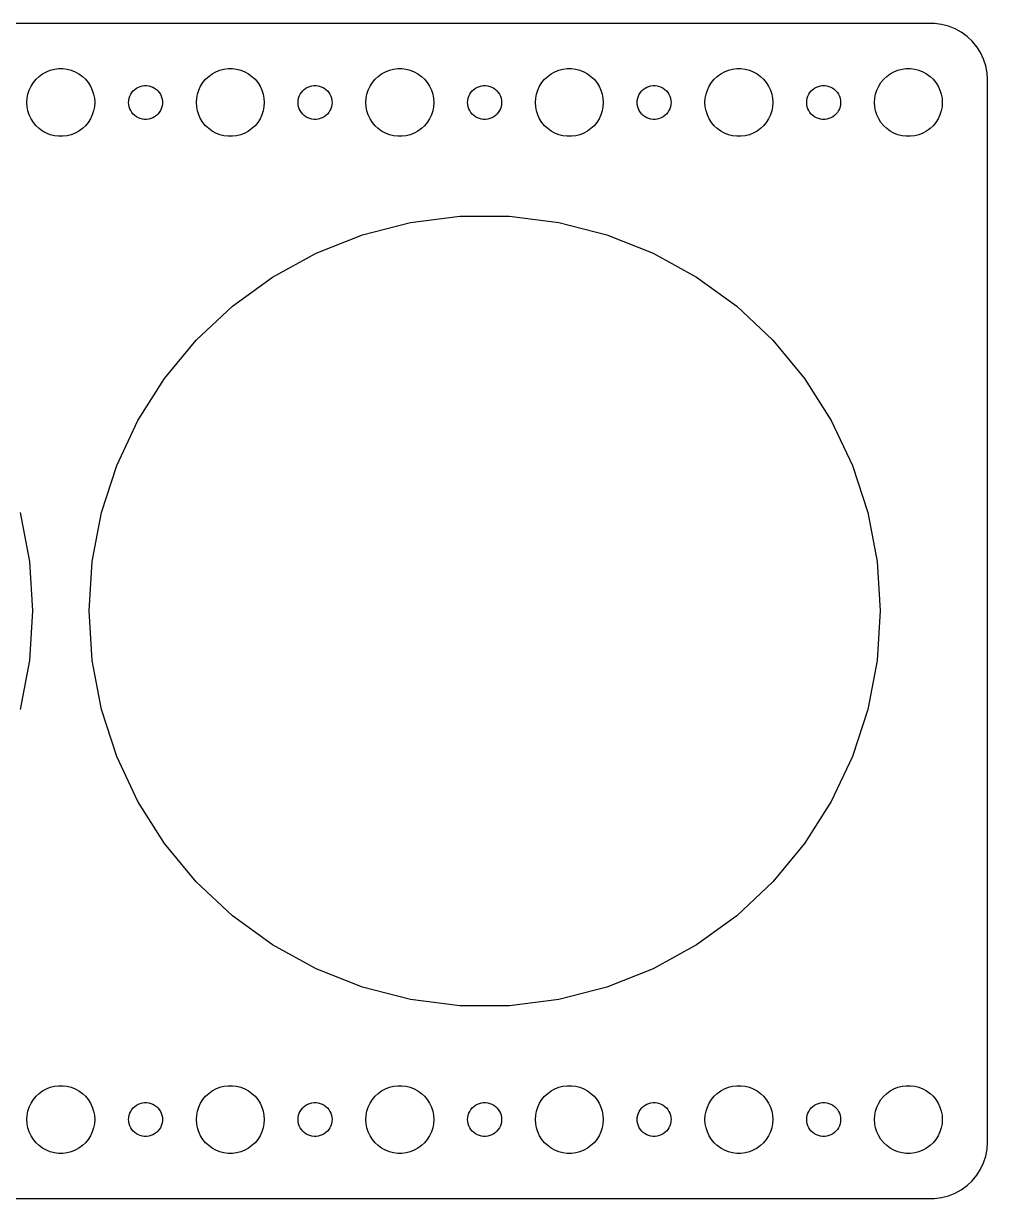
# Model space of a CAD drawing. Header units: metres. Extents: x -82 to 82, y 62 to 166.
# Drawn here: x -3.3 to 82, y 62 to 166 of the extents above; entities that cross this region are included whole.
import ezdxf

# ---------------------------------------------------------------- set-up
doc = ezdxf.new("R2010")
doc.units = ezdxf.units.M

msp = doc.modelspace()

# ---------------------------------------------------------------- linework, layer by layer
for p, q in [((77.3139, 165.99), (-77.3139, 165.99)), ((77.9369, 165.911), (77.3139, 165.99)), ((78.5451, 165.755), (77.9369, 165.911)), ((79.1289, 165.524), (78.5451, 165.755)), ((79.6791, 165.222), (79.1289, 165.524)), ((80.1871, 164.853), (79.6791, 165.222)), ((80.6448, 164.423), (80.1871, 164.853)), ((81.0451, 163.939), (80.6448, 164.423)), ((81.3815, 163.409), (81.0451, 163.939)), ((81.6489, 162.841), (81.3815, 163.409)), ((81.8429, 162.243), (81.6489, 162.841)), ((81.9606, 161.627), (81.8429, 162.243)), ((-2.1869, 161.054), (-1.91226, 161.312)), ((-1.91226, 161.312), (-1.60747, 161.533)), ((-1.60747, 161.533), (-1.27733, 161.714)), ((-1.27733, 161.714), (-0.92705, 161.853)), ((-0.92705, 161.853), (-0.56213, 161.947)), ((-0.56213, 161.947), (-0.18837, 161.994)), ((-0.18837, 161.994), (0.18837, 161.994)), ((0.18837, 161.994), (0.56213, 161.947)), ((0.56213, 161.947), (0.92705, 161.853)), ((0.92705, 161.853), (1.27733, 161.714)), ((1.27733, 161.714), (1.60747, 161.533)), ((1.60747, 161.533), (1.91226, 161.312)), ((1.91226, 161.312), (2.1869, 161.054)), ((12.8131, 161.054), (13.0877, 161.312)), ((13.0877, 161.312), (13.3925, 161.533)), ((13.3925, 161.533), (13.7227, 161.714)), ((13.7227, 161.714), (14.0729, 161.853)), ((14.0729, 161.853), (14.4379, 161.947)), ((14.4379, 161.947), (14.8116, 161.994)), ((14.8116, 161.994), (15.1884, 161.994)), ((15.1884, 161.994), (15.5621, 161.947)), ((15.5621, 161.947), (15.927, 161.853)), ((15.927, 161.853), (16.2773, 161.714)), ((16.2773, 161.714), (16.6075, 161.533)), ((16.6075, 161.533), (16.9123, 161.312)), ((16.9123, 161.312), (17.1869, 161.054)), ((27.8131, 161.054), (28.0877, 161.312)), ((28.0877, 161.312), (28.3925, 161.533)), ((28.3925, 161.533), (28.7227, 161.714)), ((28.7227, 161.714), (29.0729, 161.853)), ((29.0729, 161.853), (29.4379, 161.947)), ((29.4379, 161.947), (29.8116, 161.994)), ((29.8116, 161.994), (30.1884, 161.994)), ((30.1884, 161.994), (30.5621, 161.947)), ((30.5621, 161.947), (30.927, 161.853)), ((30.927, 161.853), (31.2773, 161.714)), ((31.2773, 161.714), (31.6075, 161.533)), ((31.6075, 161.533), (31.9123, 161.312)), ((31.9123, 161.312), (32.1869, 161.054)), ((42.8131, 161.054), (43.0877, 161.312)), ((43.0877, 161.312), (43.3925, 161.533)), ((43.3925, 161.533), (43.7227, 161.714)), ((43.7227, 161.714), (44.0729, 161.853)), ((44.0729, 161.853), (44.4379, 161.947)), ((44.4379, 161.947), (44.8116, 161.994)), ((44.8116, 161.994), (45.1884, 161.994)), ((45.1884, 161.994), (45.5621, 161.947)), ((45.5621, 161.947), (45.927, 161.853)), ((45.927, 161.853), (46.2773, 161.714)), ((46.2773, 161.714), (46.6075, 161.533)), ((46.6075, 161.533), (46.9123, 161.312)), ((46.9123, 161.312), (47.1869, 161.054)), ((57.8131, 161.054), (58.0877, 161.312)), ((58.0877, 161.312), (58.3925, 161.533)), ((58.3925, 161.533), (58.7227, 161.714)), ((58.7227, 161.714), (59.0729, 161.853)), ((59.0729, 161.853), (59.4379, 161.947)), ((59.4379, 161.947), (59.8116, 161.994)), ((59.8116, 161.994), (60.1884, 161.994)), ((60.1884, 161.994), (60.5621, 161.947)), ((60.5621, 161.947), (60.927, 161.853)), ((60.927, 161.853), (61.2773, 161.714)), ((61.2773, 161.714), (61.6075, 161.533)), ((61.6075, 161.533), (61.9123, 161.312)), ((61.9123, 161.312), (62.1869, 161.054)), ((72.8131, 161.054), (73.0877, 161.312)), ((73.0877, 161.312), (73.3925, 161.533)), ((73.3925, 161.533), (73.7227, 161.714)), ((73.7227, 161.714), (74.073, 161.853)), ((74.073, 161.853), (74.4379, 161.947)), ((74.4379, 161.947), (74.8116, 161.994)), ((74.8116, 161.994), (75.1884, 161.994)), ((75.1884, 161.994), (75.5621, 161.947)), ((75.5621, 161.947), (75.927, 161.853)), ((75.927, 161.853), (76.2773, 161.714)), ((76.2773, 161.714), (76.6075, 161.533)), ((76.6075, 161.533), (76.9123, 161.312)), ((76.9123, 161.312), (77.1869, 161.054)), ((82, 161), (81.9606, 161.627)), ((-2.78932, 160.104), (-2.62891, 160.445)), ((-2.62891, 160.445), (-2.42705, 160.763)), ((-2.42705, 160.763), (-2.1869, 161.054)), ((2.1869, 161.054), (2.42705, 160.763)), ((2.42705, 160.763), (2.62891, 160.445)), ((2.62891, 160.445), (2.78932, 160.104)), ((6.40654, 160.027), (6.54385, 160.156)), ((6.54385, 160.156), (6.69626, 160.266)), ((6.69626, 160.266), (6.86133, 160.357)), ((6.86133, 160.357), (7.03647, 160.427)), ((7.03647, 160.427), (7.21892, 160.473)), ((7.21892, 160.473), (7.40581, 160.497)), ((7.40581, 160.497), (7.59418, 160.497)), ((7.59418, 160.497), (7.78107, 160.473)), ((7.78107, 160.473), (7.96352, 160.427)), ((7.96352, 160.427), (8.13866, 160.357)), ((8.13866, 160.357), (8.30373, 160.266)), ((8.30373, 160.266), (8.45613, 160.156)), ((8.45613, 160.156), (8.59344, 160.027)), ((12.2107, 160.104), (12.3711, 160.445)), ((12.3711, 160.445), (12.5729, 160.763)), ((12.5729, 160.763), (12.8131, 161.054)), ((17.1869, 161.054), (17.427, 160.763)), ((17.427, 160.763), (17.6289, 160.445)), ((17.6289, 160.445), (17.7893, 160.104)), ((21.4065, 160.027), (21.5439, 160.156)), ((21.5439, 160.156), (21.6963, 160.266)), ((21.6963, 160.266), (21.8613, 160.357)), ((21.8613, 160.357), (22.0365, 160.427)), ((22.0365, 160.427), (22.2189, 160.473)), ((22.2189, 160.473), (22.4058, 160.497)), ((22.4058, 160.497), (22.5942, 160.497)), ((22.5942, 160.497), (22.7811, 160.473)), ((22.7811, 160.473), (22.9635, 160.427)), ((22.9635, 160.427), (23.1387, 160.357)), ((23.1387, 160.357), (23.3037, 160.266)), ((23.3037, 160.266), (23.4561, 160.156)), ((23.4561, 160.156), (23.5934, 160.027)), ((27.2107, 160.104), (27.3711, 160.445)), ((27.3711, 160.445), (27.5729, 160.763)), ((27.5729, 160.763), (27.8131, 161.054)), ((32.1869, 161.054), (32.427, 160.763)), ((32.427, 160.763), (32.6289, 160.445)), ((32.6289, 160.445), (32.7893, 160.104)), ((36.4065, 160.027), (36.5439, 160.156)), ((36.5439, 160.156), (36.6963, 160.266)), ((36.6963, 160.266), (36.8613, 160.357)), ((36.8613, 160.357), (37.0365, 160.427)), ((37.0365, 160.427), (37.2189, 160.473)), ((37.2189, 160.473), (37.4058, 160.497)), ((37.4058, 160.497), (37.5942, 160.497)), ((37.5942, 160.497), (37.7811, 160.473)), ((37.7811, 160.473), (37.9635, 160.427)), ((37.9635, 160.427), (38.1387, 160.357)), ((38.1387, 160.357), (38.3037, 160.266)), ((38.3037, 160.266), (38.4561, 160.156)), ((38.4561, 160.156), (38.5934, 160.027)), ((42.2107, 160.104), (42.3711, 160.445)), ((42.3711, 160.445), (42.5729, 160.763)), ((42.5729, 160.763), (42.8131, 161.054)), ((47.1869, 161.054), (47.427, 160.763)), ((47.427, 160.763), (47.6289, 160.445)), ((47.6289, 160.445), (47.7893, 160.104)), ((51.4065, 160.027), (51.5439, 160.156)), ((51.5439, 160.156), (51.6963, 160.266)), ((51.6963, 160.266), (51.8613, 160.357)), ((51.8613, 160.357), (52.0365, 160.427)), ((52.0365, 160.427), (52.2189, 160.473)), ((52.2189, 160.473), (52.4058, 160.497)), ((52.4058, 160.497), (52.5942, 160.497)), ((52.5942, 160.497), (52.7811, 160.473)), ((52.7811, 160.473), (52.9635, 160.427)), ((52.9635, 160.427), (53.1387, 160.357)), ((53.1387, 160.357), (53.3037, 160.266)), ((53.3037, 160.266), (53.4561, 160.156)), ((53.4561, 160.156), (53.5934, 160.027)), ((57.2107, 160.104), (57.3711, 160.445)), ((57.3711, 160.445), (57.5729, 160.763)), ((57.5729, 160.763), (57.8131, 161.054)), ((62.1869, 161.054), (62.427, 160.763)), ((62.427, 160.763), (62.6289, 160.445)), ((62.6289, 160.445), (62.7893, 160.104)), ((66.4065, 160.027), (66.5439, 160.156)), ((66.5439, 160.156), (66.6963, 160.266)), ((66.6963, 160.266), (66.8613, 160.357)), ((66.8613, 160.357), (67.0365, 160.427)), ((67.0365, 160.427), (67.2189, 160.473)), ((67.2189, 160.473), (67.4058, 160.497)), ((67.4058, 160.497), (67.5942, 160.497)), ((67.5942, 160.497), (67.7811, 160.473)), ((67.7811, 160.473), (67.9635, 160.427)), ((67.9635, 160.427), (68.1387, 160.357)), ((68.1387, 160.357), (68.3037, 160.266)), ((68.3037, 160.266), (68.4561, 160.156)), ((68.4561, 160.156), (68.5934, 160.027)), ((72.2107, 160.104), (72.3711, 160.445)), ((72.3711, 160.445), (72.573, 160.763)), ((72.573, 160.763), (72.8131, 161.054)), ((77.1869, 161.054), (77.427, 160.763)), ((77.427, 160.763), (77.6289, 160.445)), ((77.6289, 160.445), (77.7893, 160.104)), ((82, 67), (82, 161)), ((-3, 159), (-2.97633, 159.376)), ((-2.97633, 159.376), (-2.90575, 159.746)), ((-2.90575, 159.746), (-2.78932, 160.104)), ((2.78932, 160.104), (2.90575, 159.746)), ((2.90575, 159.746), (2.97633, 159.376)), ((2.97633, 159.376), (3, 159)), ((6, 159), (6.01183, 159.188)), ((6.01183, 159.188), (6.04712, 159.373)), ((6.04712, 159.373), (6.10533, 159.552)), ((6.10533, 159.552), (6.18553, 159.723)), ((6.18553, 159.723), (6.28647, 159.882)), ((6.28647, 159.882), (6.40654, 160.027)), ((8.59344, 160.027), (8.71352, 159.882)), ((8.71352, 159.882), (8.81445, 159.723)), ((8.81445, 159.723), (8.89465, 159.552)), ((8.89465, 159.552), (8.95287, 159.373)), ((8.95287, 159.373), (8.98816, 159.188)), ((8.98816, 159.188), (9, 159)), ((12, 159), (12.0237, 159.376)), ((12.0237, 159.376), (12.0942, 159.746)), ((12.0942, 159.746), (12.2107, 160.104)), ((17.7893, 160.104), (17.9057, 159.746)), ((17.9057, 159.746), (17.9763, 159.376)), ((17.9763, 159.376), (18, 159)), ((21, 159), (21.0118, 159.188)), ((21.0118, 159.188), (21.0471, 159.373)), ((21.0471, 159.373), (21.1053, 159.552)), ((21.1053, 159.552), (21.1855, 159.723)), ((21.1855, 159.723), (21.2865, 159.882)), ((21.2865, 159.882), (21.4065, 160.027)), ((23.5934, 160.027), (23.7135, 159.882)), ((23.7135, 159.882), (23.8145, 159.723)), ((23.8145, 159.723), (23.8947, 159.552)), ((23.8947, 159.552), (23.9529, 159.373)), ((23.9529, 159.373), (23.9882, 159.188)), ((23.9882, 159.188), (24, 159)), ((27, 159), (27.0237, 159.376)), ((27.0237, 159.376), (27.0942, 159.746)), ((27.0942, 159.746), (27.2107, 160.104)), ((32.7893, 160.104), (32.9057, 159.746)), ((32.9057, 159.746), (32.9763, 159.376)), ((32.9763, 159.376), (33, 159)), ((36, 159), (36.0118, 159.188)), ((36.0118, 159.188), (36.0471, 159.373)), ((36.0471, 159.373), (36.1053, 159.552)), ((36.1053, 159.552), (36.1855, 159.723)), ((36.1855, 159.723), (36.2865, 159.882)), ((36.2865, 159.882), (36.4065, 160.027)), ((38.5934, 160.027), (38.7135, 159.882)), ((38.7135, 159.882), (38.8145, 159.723)), ((38.8145, 159.723), (38.8947, 159.552)), ((38.8947, 159.552), (38.9529, 159.373)), ((38.9529, 159.373), (38.9882, 159.188)), ((38.9882, 159.188), (39, 159)), ((42, 159), (42.0237, 159.376)), ((42.0237, 159.376), (42.0942, 159.746)), ((42.0942, 159.746), (42.2107, 160.104)), ((47.7893, 160.104), (47.9057, 159.746)), ((47.9057, 159.746), (47.9763, 159.376)), ((47.9763, 159.376), (48, 159)), ((51, 159), (51.0118, 159.188)), ((51.0118, 159.188), (51.0471, 159.373)), ((51.0471, 159.373), (51.1053, 159.552)), ((51.1053, 159.552), (51.1855, 159.723)), ((51.1855, 159.723), (51.2865, 159.882)), ((51.2865, 159.882), (51.4065, 160.027)), ((53.5934, 160.027), (53.7135, 159.882)), ((53.7135, 159.882), (53.8145, 159.723)), ((53.8145, 159.723), (53.8947, 159.552)), ((53.8947, 159.552), (53.9529, 159.373)), ((53.9529, 159.373), (53.9882, 159.188)), ((53.9882, 159.188), (54, 159)), ((57, 159), (57.0237, 159.376)), ((57.0237, 159.376), (57.0942, 159.746)), ((57.0942, 159.746), (57.2107, 160.104)), ((62.7893, 160.104), (62.9057, 159.746)), ((62.9057, 159.746), (62.9763, 159.376)), ((62.9763, 159.376), (63, 159)), ((66, 159), (66.0118, 159.188)), ((66.0118, 159.188), (66.0471, 159.373)), ((66.0471, 159.373), (66.1053, 159.552)), ((66.1053, 159.552), (66.1855, 159.723)), ((66.1855, 159.723), (66.2865, 159.882)), ((66.2865, 159.882), (66.4065, 160.027)), ((68.5934, 160.027), (68.7135, 159.882)), ((68.7135, 159.882), (68.8145, 159.723)), ((68.8145, 159.723), (68.8947, 159.552)), ((68.8947, 159.552), (68.9529, 159.373)), ((68.9529, 159.373), (68.9882, 159.188)), ((68.9882, 159.188), (69, 159)), ((72, 159), (72.0237, 159.376)), ((72.0237, 159.376), (72.0943, 159.746)), ((72.0943, 159.746), (72.2107, 160.104)), ((77.7893, 160.104), (77.9057, 159.746)), ((77.9057, 159.746), (77.9763, 159.376)), ((77.9763, 159.376), (78, 159)), ((-2.97633, 158.624), (-3, 159)), ((-2.90575, 158.254), (-2.97633, 158.624)), ((-2.78932, 157.896), (-2.90575, 158.254)), ((2.90575, 158.254), (2.78932, 157.896)), ((2.97633, 158.624), (2.90575, 158.254)), ((3, 159), (2.97633, 158.624)), ((6.01183, 158.812), (6, 159)), ((6.04712, 158.627), (6.01183, 158.812)), ((6.10533, 158.448), (6.04712, 158.627)), ((6.18553, 158.277), (6.10533, 158.448)), ((6.28647, 158.118), (6.18553, 158.277)), ((6.40654, 157.973), (6.28647, 158.118)), ((8.71352, 158.118), (8.59344, 157.973)), ((8.81445, 158.277), (8.71352, 158.118)), ((8.89465, 158.448), (8.81445, 158.277)), ((8.95287, 158.627), (8.89465, 158.448)), ((8.98816, 158.812), (8.95287, 158.627)), ((9, 159), (8.98816, 158.812)), ((12.0237, 158.624), (12, 159)), ((12.0942, 158.254), (12.0237, 158.624)), ((12.2107, 157.896), (12.0942, 158.254)), ((17.9057, 158.254), (17.7893, 157.896)), ((17.9763, 158.624), (17.9057, 158.254)), ((18, 159), (17.9763, 158.624)), ((21.0118, 158.812), (21, 159)), ((21.0471, 158.627), (21.0118, 158.812)), ((21.1053, 158.448), (21.0471, 158.627)), ((21.1855, 158.277), (21.1053, 158.448)), ((21.2865, 158.118), (21.1855, 158.277)), ((21.4065, 157.973), (21.2865, 158.118)), ((23.7135, 158.118), (23.5934, 157.973)), ((23.8145, 158.277), (23.7135, 158.118)), ((23.8947, 158.448), (23.8145, 158.277)), ((23.9529, 158.627), (23.8947, 158.448)), ((23.9882, 158.812), (23.9529, 158.627)), ((24, 159), (23.9882, 158.812)), ((27.0237, 158.624), (27, 159)), ((27.0942, 158.254), (27.0237, 158.624)), ((27.2107, 157.896), (27.0942, 158.254)), ((32.9057, 158.254), (32.7893, 157.896)), ((32.9763, 158.624), (32.9057, 158.254)), ((33, 159), (32.9763, 158.624)), ((36.0118, 158.812), (36, 159)), ((36.0471, 158.627), (36.0118, 158.812)), ((36.1053, 158.448), (36.0471, 158.627)), ((36.1855, 158.277), (36.1053, 158.448)), ((36.2865, 158.118), (36.1855, 158.277)), ((36.4065, 157.973), (36.2865, 158.118)), ((38.7135, 158.118), (38.5934, 157.973)), ((38.8145, 158.277), (38.7135, 158.118)), ((38.8947, 158.448), (38.8145, 158.277)), ((38.9529, 158.627), (38.8947, 158.448)), ((38.9882, 158.812), (38.9529, 158.627)), ((39, 159), (38.9882, 158.812)), ((42.0237, 158.624), (42, 159)), ((42.0942, 158.254), (42.0237, 158.624)), ((42.2107, 157.896), (42.0942, 158.254)), ((47.9057, 158.254), (47.7893, 157.896)), ((47.9763, 158.624), (47.9057, 158.254)), ((48, 159), (47.9763, 158.624)), ((51.0118, 158.812), (51, 159)), ((51.0471, 158.627), (51.0118, 158.812)), ((51.1053, 158.448), (51.0471, 158.627)), ((51.1855, 158.277), (51.1053, 158.448)), ((51.2865, 158.118), (51.1855, 158.277)), ((51.4065, 157.973), (51.2865, 158.118)), ((53.7135, 158.118), (53.5934, 157.973)), ((53.8145, 158.277), (53.7135, 158.118)), ((53.8947, 158.448), (53.8145, 158.277)), ((53.9529, 158.627), (53.8947, 158.448)), ((53.9882, 158.812), (53.9529, 158.627)), ((54, 159), (53.9882, 158.812)), ((57.0237, 158.624), (57, 159)), ((57.0942, 158.254), (57.0237, 158.624)), ((57.2107, 157.896), (57.0942, 158.254)), ((62.9057, 158.254), (62.7893, 157.896)), ((62.9763, 158.624), (62.9057, 158.254)), ((63, 159), (62.9763, 158.624)), ((66.0118, 158.812), (66, 159)), ((66.0471, 158.627), (66.0118, 158.812)), ((66.1053, 158.448), (66.0471, 158.627)), ((66.1855, 158.277), (66.1053, 158.448)), ((66.2865, 158.118), (66.1855, 158.277)), ((66.4065, 157.973), (66.2865, 158.118)), ((68.7135, 158.118), (68.5934, 157.973)), ((68.8145, 158.277), (68.7135, 158.118)), ((68.8947, 158.448), (68.8145, 158.277)), ((68.9529, 158.627), (68.8947, 158.448)), ((68.9882, 158.812), (68.9529, 158.627)), ((69, 159), (68.9882, 158.812)), ((72.0237, 158.624), (72, 159)), ((72.0943, 158.254), (72.0237, 158.624)), ((72.2107, 157.896), (72.0943, 158.254)), ((77.9057, 158.254), (77.7893, 157.896)), ((77.9763, 158.624), (77.9057, 158.254)), ((78, 159), (77.9763, 158.624)), ((-2.62891, 157.555), (-2.78932, 157.896)), ((-2.42705, 157.237), (-2.62891, 157.555)), ((-2.1869, 156.946), (-2.42705, 157.237)), ((2.42705, 157.237), (2.1869, 156.946)), ((2.62891, 157.555), (2.42705, 157.237)), ((2.78932, 157.896), (2.62891, 157.555)), ((6.54385, 157.844), (6.40654, 157.973)), ((6.69626, 157.734), (6.54385, 157.844)), ((6.86133, 157.643), (6.69626, 157.734)), ((7.03647, 157.573), (6.86133, 157.643)), ((7.21892, 157.527), (7.03647, 157.573)), ((7.40581, 157.503), (7.21892, 157.527)), ((7.59418, 157.503), (7.40581, 157.503)), ((7.78107, 157.527), (7.59418, 157.503)), ((7.96352, 157.573), (7.78107, 157.527)), ((8.13866, 157.643), (7.96352, 157.573)), ((8.30373, 157.734), (8.13866, 157.643)), ((8.45613, 157.844), (8.30373, 157.734)), ((8.59344, 157.973), (8.45613, 157.844)), ((12.3711, 157.555), (12.2107, 157.896)), ((12.5729, 157.237), (12.3711, 157.555)), ((12.8131, 156.946), (12.5729, 157.237)), ((17.427, 157.237), (17.1869, 156.946)), ((17.6289, 157.555), (17.427, 157.237)), ((17.7893, 157.896), (17.6289, 157.555)), ((21.5439, 157.844), (21.4065, 157.973)), ((21.6963, 157.734), (21.5439, 157.844)), ((21.8613, 157.643), (21.6963, 157.734)), ((22.0365, 157.573), (21.8613, 157.643)), ((22.2189, 157.527), (22.0365, 157.573)), ((22.4058, 157.503), (22.2189, 157.527)), ((22.5942, 157.503), (22.4058, 157.503)), ((22.7811, 157.527), (22.5942, 157.503)), ((22.9635, 157.573), (22.7811, 157.527)), ((23.1387, 157.643), (22.9635, 157.573)), ((23.3037, 157.734), (23.1387, 157.643)), ((23.4561, 157.844), (23.3037, 157.734)), ((23.5934, 157.973), (23.4561, 157.844)), ((27.3711, 157.555), (27.2107, 157.896)), ((27.5729, 157.237), (27.3711, 157.555)), ((27.8131, 156.946), (27.5729, 157.237)), ((32.427, 157.237), (32.1869, 156.946)), ((32.6289, 157.555), (32.427, 157.237)), ((32.7893, 157.896), (32.6289, 157.555)), ((36.5439, 157.844), (36.4065, 157.973)), ((36.6963, 157.734), (36.5439, 157.844)), ((36.8613, 157.643), (36.6963, 157.734)), ((37.0365, 157.573), (36.8613, 157.643)), ((37.2189, 157.527), (37.0365, 157.573)), ((37.4058, 157.503), (37.2189, 157.527)), ((37.5942, 157.503), (37.4058, 157.503)), ((37.7811, 157.527), (37.5942, 157.503)), ((37.9635, 157.573), (37.7811, 157.527)), ((38.1387, 157.643), (37.9635, 157.573)), ((38.3037, 157.734), (38.1387, 157.643)), ((38.4561, 157.844), (38.3037, 157.734)), ((38.5934, 157.973), (38.4561, 157.844)), ((42.3711, 157.555), (42.2107, 157.896)), ((42.5729, 157.237), (42.3711, 157.555)), ((42.8131, 156.946), (42.5729, 157.237)), ((47.427, 157.237), (47.1869, 156.946)), ((47.6289, 157.555), (47.427, 157.237)), ((47.7893, 157.896), (47.6289, 157.555)), ((51.5439, 157.844), (51.4065, 157.973)), ((51.6963, 157.734), (51.5439, 157.844)), ((51.8613, 157.643), (51.6963, 157.734)), ((52.0365, 157.573), (51.8613, 157.643)), ((52.2189, 157.527), (52.0365, 157.573)), ((52.4058, 157.503), (52.2189, 157.527)), ((52.5942, 157.503), (52.4058, 157.503)), ((52.7811, 157.527), (52.5942, 157.503)), ((52.9635, 157.573), (52.7811, 157.527)), ((53.1387, 157.643), (52.9635, 157.573)), ((53.3037, 157.734), (53.1387, 157.643)), ((53.4561, 157.844), (53.3037, 157.734)), ((53.5934, 157.973), (53.4561, 157.844)), ((57.3711, 157.555), (57.2107, 157.896)), ((57.5729, 157.237), (57.3711, 157.555)), ((57.8131, 156.946), (57.5729, 157.237)), ((62.427, 157.237), (62.1869, 156.946)), ((62.6289, 157.555), (62.427, 157.237)), ((62.7893, 157.896), (62.6289, 157.555)), ((66.5439, 157.844), (66.4065, 157.973)), ((66.6963, 157.734), (66.5439, 157.844)), ((66.8613, 157.643), (66.6963, 157.734)), ((67.0365, 157.573), (66.8613, 157.643)), ((67.2189, 157.527), (67.0365, 157.573)), ((67.4058, 157.503), (67.2189, 157.527)), ((67.5942, 157.503), (67.4058, 157.503)), ((67.7811, 157.527), (67.5942, 157.503)), ((67.9635, 157.573), (67.7811, 157.527)), ((68.1387, 157.643), (67.9635, 157.573)), ((68.3037, 157.734), (68.1387, 157.643)), ((68.4561, 157.844), (68.3037, 157.734)), ((68.5934, 157.973), (68.4561, 157.844)), ((72.3711, 157.555), (72.2107, 157.896)), ((72.573, 157.237), (72.3711, 157.555)), ((72.8131, 156.946), (72.573, 157.237)), ((77.427, 157.237), (77.1869, 156.946)), ((77.6289, 157.555), (77.427, 157.237)), ((77.7893, 157.896), (77.6289, 157.555)), ((-1.91226, 156.688), (-2.1869, 156.946)), ((-1.60747, 156.467), (-1.91226, 156.688)), ((-1.27733, 156.286), (-1.60747, 156.467)), ((-0.92705, 156.147), (-1.27733, 156.286)), ((-0.56213, 156.053), (-0.92705, 156.147)), ((-0.18837, 156.006), (-0.56213, 156.053)), ((0.18837, 156.006), (-0.18837, 156.006)), ((0.56213, 156.053), (0.18837, 156.006)), ((0.92705, 156.147), (0.56213, 156.053)), ((1.27733, 156.286), (0.92705, 156.147)), ((1.60747, 156.467), (1.27733, 156.286)), ((1.91226, 156.688), (1.60747, 156.467)), ((2.1869, 156.946), (1.91226, 156.688)), ((13.0877, 156.688), (12.8131, 156.946)), ((13.3925, 156.467), (13.0877, 156.688)), ((13.7227, 156.286), (13.3925, 156.467)), ((14.0729, 156.147), (13.7227, 156.286)), ((14.4379, 156.053), (14.0729, 156.147)), ((14.8116, 156.006), (14.4379, 156.053)), ((15.1884, 156.006), (14.8116, 156.006)), ((15.5621, 156.053), (15.1884, 156.006)), ((15.927, 156.147), (15.5621, 156.053)), ((16.2773, 156.286), (15.927, 156.147)), ((16.6075, 156.467), (16.2773, 156.286)), ((16.9123, 156.688), (16.6075, 156.467)), ((17.1869, 156.946), (16.9123, 156.688)), ((28.0877, 156.688), (27.8131, 156.946)), ((28.3925, 156.467), (28.0877, 156.688)), ((28.7227, 156.286), (28.3925, 156.467)), ((29.0729, 156.147), (28.7227, 156.286)), ((29.4379, 156.053), (29.0729, 156.147)), ((29.8116, 156.006), (29.4379, 156.053)), ((30.1884, 156.006), (29.8116, 156.006)), ((30.5621, 156.053), (30.1884, 156.006)), ((30.927, 156.147), (30.5621, 156.053)), ((31.2773, 156.286), (30.927, 156.147)), ((31.6075, 156.467), (31.2773, 156.286)), ((31.9123, 156.688), (31.6075, 156.467)), ((32.1869, 156.946), (31.9123, 156.688)), ((43.0877, 156.688), (42.8131, 156.946)), ((43.3925, 156.467), (43.0877, 156.688)), ((43.7227, 156.286), (43.3925, 156.467)), ((44.0729, 156.147), (43.7227, 156.286)), ((44.4379, 156.053), (44.0729, 156.147)), ((44.8116, 156.006), (44.4379, 156.053)), ((45.1884, 156.006), (44.8116, 156.006)), ((45.5621, 156.053), (45.1884, 156.006)), ((45.927, 156.147), (45.5621, 156.053)), ((46.2773, 156.286), (45.927, 156.147)), ((46.6075, 156.467), (46.2773, 156.286)), ((46.9123, 156.688), (46.6075, 156.467)), ((47.1869, 156.946), (46.9123, 156.688)), ((58.0877, 156.688), (57.8131, 156.946)), ((58.3925, 156.467), (58.0877, 156.688)), ((58.7227, 156.286), (58.3925, 156.467)), ((59.0729, 156.147), (58.7227, 156.286)), ((59.4379, 156.053), (59.0729, 156.147)), ((59.8116, 156.006), (59.4379, 156.053)), ((60.1884, 156.006), (59.8116, 156.006)), ((60.5621, 156.053), (60.1884, 156.006)), ((60.927, 156.147), (60.5621, 156.053)), ((61.2773, 156.286), (60.927, 156.147)), ((61.6075, 156.467), (61.2773, 156.286)), ((61.9123, 156.688), (61.6075, 156.467)), ((62.1869, 156.946), (61.9123, 156.688)), ((73.0877, 156.688), (72.8131, 156.946)), ((73.3925, 156.467), (73.0877, 156.688)), ((73.7227, 156.286), (73.3925, 156.467)), ((74.073, 156.147), (73.7227, 156.286)), ((74.4379, 156.053), (74.073, 156.147)), ((74.8116, 156.006), (74.4379, 156.053)), ((75.1884, 156.006), (74.8116, 156.006)), ((75.5621, 156.053), (75.1884, 156.006)), ((75.927, 156.147), (75.5621, 156.053)), ((76.2773, 156.286), (75.927, 156.147)), ((76.6075, 156.467), (76.2773, 156.286)), ((76.9123, 156.688), (76.6075, 156.467)), ((77.1869, 156.946), (76.9123, 156.688)), ((30.9417, 148.38), (35.3023, 148.931)), ((35.3023, 148.931), (39.6977, 148.931)), ((39.6977, 148.931), (44.0583, 148.38)), ((26.6844, 147.287), (30.9417, 148.38)), ((44.0583, 148.38), (48.3156, 147.287)), ((22.5977, 145.669), (26.6844, 147.287)), ((48.3156, 147.287), (52.4023, 145.669)), ((18.746, 143.551), (22.5977, 145.669)), ((52.4023, 145.669), (56.2539, 143.551)), ((15.1902, 140.968), (18.746, 143.551)), ((56.2539, 143.551), (59.8098, 140.968)), ((11.9861, 137.959), (15.1902, 140.968)), ((59.8098, 140.968), (63.0139, 137.959)), ((9.1844, 134.572), (11.9861, 137.959)), ((63.0139, 137.959), (65.8156, 134.572)), ((6.82925, 130.861), (9.1844, 134.572)), ((65.8156, 134.572), (68.1707, 130.861)), ((4.95781, 126.884), (6.82925, 130.861)), ((68.1707, 130.861), (70.0422, 126.884)), ((3.59958, 122.704), (4.95781, 126.884)), ((70.0422, 126.884), (71.4004, 122.704)), ((-3.59958, 122.704), (-2.77597, 118.387)), ((2.77597, 118.387), (3.59958, 122.704)), ((71.4004, 122.704), (72.224, 118.387)), ((-2.77597, 118.387), (-2.5, 114)), ((2.5, 114), (2.77597, 118.387)), ((72.224, 118.387), (72.5, 114)), ((-2.5, 114), (-2.77597, 109.613)), ((2.77597, 109.613), (2.5, 114)), ((72.5, 114), (72.224, 109.613)), ((-2.77597, 109.613), (-3.59958, 105.296)), ((3.59958, 105.296), (2.77597, 109.613)), ((72.224, 109.613), (71.4004, 105.296)), ((4.95781, 101.116), (3.59958, 105.296)), ((71.4004, 105.296), (70.0422, 101.116)), ((6.82925, 97.1386), (4.95781, 101.116)), ((70.0422, 101.116), (68.1707, 97.1386)), ((9.1844, 93.4275), (6.82925, 97.1386)), ((68.1707, 97.1386), (65.8156, 93.4275)), ((11.9861, 90.0409), (9.1844, 93.4275)), ((65.8156, 93.4275), (63.0139, 90.0409)), ((15.1902, 87.032), (11.9861, 90.0409)), ((63.0139, 90.0409), (59.8098, 87.032)), ((18.746, 84.4485), (15.1902, 87.032)), ((59.8098, 87.032), (56.2539, 84.4485)), ((22.5977, 82.3311), (18.746, 84.4485)), ((56.2539, 84.4485), (52.4023, 82.3311)), ((26.6844, 80.713), (22.5977, 82.3311)), ((52.4023, 82.3311), (48.3156, 80.713)), ((30.9417, 79.6199), (26.6844, 80.713)), ((48.3156, 80.713), (44.0583, 79.6199)), ((35.3023, 79.0691), (30.9417, 79.6199)), ((39.6977, 79.0691), (35.3023, 79.0691)), ((44.0583, 79.6199), (39.6977, 79.0691)), ((-1.27733, 71.7145), (-0.92705, 71.8532)), ((-0.92705, 71.8532), (-0.56213, 71.9469)), ((-0.56213, 71.9469), (-0.18837, 71.9941)), ((-0.18837, 71.9941), (0.18837, 71.9941)), ((0.18837, 71.9941), (0.56213, 71.9469)), ((0.56213, 71.9469), (0.92705, 71.8532)), ((0.92705, 71.8532), (1.27733, 71.7145)), ((13.7227, 71.7145), (14.0729, 71.8532)), ((14.0729, 71.8532), (14.4379, 71.9469)), ((14.4379, 71.9469), (14.8116, 71.9941)), ((14.8116, 71.9941), (15.1884, 71.9941)), ((15.1884, 71.9941), (15.5621, 71.9469)), ((15.5621, 71.9469), (15.927, 71.8532)), ((15.927, 71.8532), (16.2773, 71.7145)), ((28.7227, 71.7145), (29.0729, 71.8532)), ((29.0729, 71.8532), (29.4379, 71.9469)), ((29.4379, 71.9469), (29.8116, 71.9941)), ((29.8116, 71.9941), (30.1884, 71.9941)), ((30.1884, 71.9941), (30.5621, 71.9469)), ((30.5621, 71.9469), (30.927, 71.8532)), ((30.927, 71.8532), (31.2773, 71.7145)), ((43.7227, 71.7145), (44.0729, 71.8532)), ((44.0729, 71.8532), (44.4379, 71.9469)), ((44.4379, 71.9469), (44.8116, 71.9941)), ((44.8116, 71.9941), (45.1884, 71.9941)), ((45.1884, 71.9941), (45.5621, 71.9469)), ((45.5621, 71.9469), (45.927, 71.8532)), ((45.927, 71.8532), (46.2773, 71.7145)), ((58.7227, 71.7145), (59.0729, 71.8532)), ((59.0729, 71.8532), (59.4379, 71.9469)), ((59.4379, 71.9469), (59.8116, 71.9941)), ((59.8116, 71.9941), (60.1884, 71.9941)), ((60.1884, 71.9941), (60.5621, 71.9469)), ((60.5621, 71.9469), (60.927, 71.8532)), ((60.927, 71.8532), (61.2773, 71.7145)), ((73.7227, 71.7145), (74.073, 71.8532)), ((74.073, 71.8532), (74.4379, 71.9469)), ((74.4379, 71.9469), (74.8116, 71.9941)), ((74.8116, 71.9941), (75.1884, 71.9941)), ((75.1884, 71.9941), (75.5621, 71.9469)), ((75.5621, 71.9469), (75.927, 71.8532)), ((75.927, 71.8532), (76.2773, 71.7145)), ((-2.62891, 70.4453), (-2.42705, 70.7634)), ((-2.42705, 70.7634), (-2.1869, 71.0536)), ((-2.1869, 71.0536), (-1.91226, 71.3115)), ((-1.91226, 71.3115), (-1.60747, 71.533)), ((-1.60747, 71.533), (-1.27733, 71.7145)), ((1.27733, 71.7145), (1.60747, 71.533)), ((1.60747, 71.533), (1.91226, 71.3115)), ((1.91226, 71.3115), (2.1869, 71.0536)), ((2.1869, 71.0536), (2.42705, 70.7634)), ((2.42705, 70.7634), (2.62891, 70.4453)), ((12.3711, 70.4453), (12.5729, 70.7634)), ((12.5729, 70.7634), (12.8131, 71.0536)), ((12.8131, 71.0536), (13.0877, 71.3115)), ((13.0877, 71.3115), (13.3925, 71.533)), ((13.3925, 71.533), (13.7227, 71.7145)), ((16.2773, 71.7145), (16.6075, 71.533)), ((16.6075, 71.533), (16.9123, 71.3115)), ((16.9123, 71.3115), (17.1869, 71.0536)), ((17.1869, 71.0536), (17.427, 70.7634)), ((17.427, 70.7634), (17.6289, 70.4453)), ((27.3711, 70.4453), (27.5729, 70.7634)), ((27.5729, 70.7634), (27.8131, 71.0536)), ((27.8131, 71.0536), (28.0877, 71.3115)), ((28.0877, 71.3115), (28.3925, 71.533)), ((28.3925, 71.533), (28.7227, 71.7145)), ((31.2773, 71.7145), (31.6075, 71.533)), ((31.6075, 71.533), (31.9123, 71.3115)), ((31.9123, 71.3115), (32.1869, 71.0536)), ((32.1869, 71.0536), (32.427, 70.7634)), ((32.427, 70.7634), (32.6289, 70.4453)), ((42.3711, 70.4453), (42.5729, 70.7634)), ((42.5729, 70.7634), (42.8131, 71.0536)), ((42.8131, 71.0536), (43.0877, 71.3115)), ((43.0877, 71.3115), (43.3925, 71.533)), ((43.3925, 71.533), (43.7227, 71.7145)), ((46.2773, 71.7145), (46.6075, 71.533)), ((46.6075, 71.533), (46.9123, 71.3115)), ((46.9123, 71.3115), (47.1869, 71.0536)), ((47.1869, 71.0536), (47.427, 70.7634)), ((47.427, 70.7634), (47.6289, 70.4453)), ((57.3711, 70.4453), (57.5729, 70.7634)), ((57.5729, 70.7634), (57.8131, 71.0536)), ((57.8131, 71.0536), (58.0877, 71.3115)), ((58.0877, 71.3115), (58.3925, 71.533)), ((58.3925, 71.533), (58.7227, 71.7145)), ((61.2773, 71.7145), (61.6075, 71.533)), ((61.6075, 71.533), (61.9123, 71.3115)), ((61.9123, 71.3115), (62.1869, 71.0536)), ((62.1869, 71.0536), (62.427, 70.7634)), ((62.427, 70.7634), (62.6289, 70.4453)), ((72.3711, 70.4453), (72.573, 70.7634)), ((72.573, 70.7634), (72.8131, 71.0536)), ((72.8131, 71.0536), (73.0877, 71.3115)), ((73.0877, 71.3115), (73.3925, 71.533)), ((73.3925, 71.533), (73.7227, 71.7145)), ((76.2773, 71.7145), (76.6075, 71.533)), ((76.6075, 71.533), (76.9123, 71.3115)), ((76.9123, 71.3115), (77.1869, 71.0536)), ((77.1869, 71.0536), (77.427, 70.7634)), ((77.427, 70.7634), (77.6289, 70.4453)), ((-2.97633, 69.376), (-2.90575, 69.7461)), ((-2.90575, 69.7461), (-2.78932, 70.1044)), ((-2.78932, 70.1044), (-2.62891, 70.4453)), ((2.62891, 70.4453), (2.78932, 70.1044)), ((2.78932, 70.1044), (2.90575, 69.7461)), ((2.90575, 69.7461), (2.97633, 69.376)), ((6.10533, 69.5522), (6.18553, 69.7226)), ((6.18553, 69.7226), (6.28647, 69.8817)), ((6.28647, 69.8817), (6.40654, 70.0268)), ((6.40654, 70.0268), (6.54385, 70.1558)), ((6.54385, 70.1558), (6.69626, 70.2665)), ((6.69626, 70.2665), (6.86133, 70.3572)), ((6.86133, 70.3572), (7.03647, 70.4266)), ((7.03647, 70.4266), (7.21892, 70.4734)), ((7.21892, 70.4734), (7.40581, 70.497)), ((7.40581, 70.497), (7.59418, 70.497)), ((7.59418, 70.497), (7.78107, 70.4734)), ((7.78107, 70.4734), (7.96352, 70.4266)), ((7.96352, 70.4266), (8.13866, 70.3572)), ((8.13866, 70.3572), (8.30373, 70.2665)), ((8.30373, 70.2665), (8.45613, 70.1558)), ((8.45613, 70.1558), (8.59344, 70.0268)), ((8.59344, 70.0268), (8.71352, 69.8817)), ((8.71352, 69.8817), (8.81445, 69.7226)), ((8.81445, 69.7226), (8.89465, 69.5522)), ((12.0237, 69.376), (12.0942, 69.7461)), ((12.0942, 69.7461), (12.2107, 70.1044)), ((12.2107, 70.1044), (12.3711, 70.4453)), ((17.6289, 70.4453), (17.7893, 70.1044)), ((17.7893, 70.1044), (17.9057, 69.7461)), ((17.9057, 69.7461), (17.9763, 69.376)), ((21.1053, 69.5522), (21.1855, 69.7226)), ((21.1855, 69.7226), (21.2865, 69.8817)), ((21.2865, 69.8817), (21.4065, 70.0268)), ((21.4065, 70.0268), (21.5439, 70.1558)), ((21.5439, 70.1558), (21.6963, 70.2665)), ((21.6963, 70.2665), (21.8613, 70.3572)), ((21.8613, 70.3572), (22.0365, 70.4266)), ((22.0365, 70.4266), (22.2189, 70.4734)), ((22.2189, 70.4734), (22.4058, 70.497)), ((22.4058, 70.497), (22.5942, 70.497)), ((22.5942, 70.497), (22.7811, 70.4734)), ((22.7811, 70.4734), (22.9635, 70.4266)), ((22.9635, 70.4266), (23.1387, 70.3572)), ((23.1387, 70.3572), (23.3037, 70.2665)), ((23.3037, 70.2665), (23.4561, 70.1558)), ((23.4561, 70.1558), (23.5934, 70.0268)), ((23.5934, 70.0268), (23.7135, 69.8817)), ((23.7135, 69.8817), (23.8145, 69.7226)), ((23.8145, 69.7226), (23.8947, 69.5522)), ((27.0237, 69.376), (27.0942, 69.7461)), ((27.0942, 69.7461), (27.2107, 70.1044)), ((27.2107, 70.1044), (27.3711, 70.4453)), ((32.6289, 70.4453), (32.7893, 70.1044)), ((32.7893, 70.1044), (32.9057, 69.7461)), ((32.9057, 69.7461), (32.9763, 69.376)), ((36.1053, 69.5522), (36.1855, 69.7226)), ((36.1855, 69.7226), (36.2865, 69.8817)), ((36.2865, 69.8817), (36.4065, 70.0268)), ((36.4065, 70.0268), (36.5439, 70.1558)), ((36.5439, 70.1558), (36.6963, 70.2665)), ((36.6963, 70.2665), (36.8613, 70.3572)), ((36.8613, 70.3572), (37.0365, 70.4266)), ((37.0365, 70.4266), (37.2189, 70.4734)), ((37.2189, 70.4734), (37.4058, 70.497)), ((37.4058, 70.497), (37.5942, 70.497)), ((37.5942, 70.497), (37.7811, 70.4734)), ((37.7811, 70.4734), (37.9635, 70.4266)), ((37.9635, 70.4266), (38.1387, 70.3572)), ((38.1387, 70.3572), (38.3037, 70.2665)), ((38.3037, 70.2665), (38.4561, 70.1558)), ((38.4561, 70.1558), (38.5934, 70.0268)), ((38.5934, 70.0268), (38.7135, 69.8817)), ((38.7135, 69.8817), (38.8145, 69.7226)), ((38.8145, 69.7226), (38.8947, 69.5522)), ((42.0237, 69.376), (42.0942, 69.7461)), ((42.0942, 69.7461), (42.2107, 70.1044)), ((42.2107, 70.1044), (42.3711, 70.4453)), ((47.6289, 70.4453), (47.7893, 70.1044)), ((47.7893, 70.1044), (47.9057, 69.7461)), ((47.9057, 69.7461), (47.9763, 69.376)), ((51.1053, 69.5522), (51.1855, 69.7226)), ((51.1855, 69.7226), (51.2865, 69.8817)), ((51.2865, 69.8817), (51.4065, 70.0268)), ((51.4065, 70.0268), (51.5439, 70.1558)), ((51.5439, 70.1558), (51.6963, 70.2665)), ((51.6963, 70.2665), (51.8613, 70.3572)), ((51.8613, 70.3572), (52.0365, 70.4266)), ((52.0365, 70.4266), (52.2189, 70.4734)), ((52.2189, 70.4734), (52.4058, 70.497)), ((52.4058, 70.497), (52.5942, 70.497)), ((52.5942, 70.497), (52.7811, 70.4734)), ((52.7811, 70.4734), (52.9635, 70.4266)), ((52.9635, 70.4266), (53.1387, 70.3572)), ((53.1387, 70.3572), (53.3037, 70.2665)), ((53.3037, 70.2665), (53.4561, 70.1558)), ((53.4561, 70.1558), (53.5934, 70.0268)), ((53.5934, 70.0268), (53.7135, 69.8817)), ((53.7135, 69.8817), (53.8145, 69.7226)), ((53.8145, 69.7226), (53.8947, 69.5522)), ((57.0237, 69.376), (57.0942, 69.7461)), ((57.0942, 69.7461), (57.2107, 70.1044)), ((57.2107, 70.1044), (57.3711, 70.4453)), ((62.6289, 70.4453), (62.7893, 70.1044)), ((62.7893, 70.1044), (62.9057, 69.7461)), ((62.9057, 69.7461), (62.9763, 69.376)), ((66.1053, 69.5522), (66.1855, 69.7226)), ((66.1855, 69.7226), (66.2865, 69.8817)), ((66.2865, 69.8817), (66.4065, 70.0268)), ((66.4065, 70.0268), (66.5439, 70.1558)), ((66.5439, 70.1558), (66.6963, 70.2665)), ((66.6963, 70.2665), (66.8613, 70.3572)), ((66.8613, 70.3572), (67.0365, 70.4266)), ((67.0365, 70.4266), (67.2189, 70.4734)), ((67.2189, 70.4734), (67.4058, 70.497)), ((67.4058, 70.497), (67.5942, 70.497)), ((67.5942, 70.497), (67.7811, 70.4734)), ((67.7811, 70.4734), (67.9635, 70.4266)), ((67.9635, 70.4266), (68.1387, 70.3572)), ((68.1387, 70.3572), (68.3037, 70.2665)), ((68.3037, 70.2665), (68.4561, 70.1558)), ((68.4561, 70.1558), (68.5934, 70.0268)), ((68.5934, 70.0268), (68.7135, 69.8817)), ((68.7135, 69.8817), (68.8145, 69.7226)), ((68.8145, 69.7226), (68.8947, 69.5522)), ((72.0237, 69.376), (72.0943, 69.7461)), ((72.0943, 69.7461), (72.2107, 70.1044)), ((72.2107, 70.1044), (72.3711, 70.4453)), ((77.6289, 70.4453), (77.7893, 70.1044)), ((77.7893, 70.1044), (77.9057, 69.7461)), ((77.9057, 69.7461), (77.9763, 69.376)), ((-3, 69), (-2.97633, 69.376)), ((-2.97633, 68.624), (-3, 69)), ((2.97633, 69.376), (3, 69)), ((3, 69), (2.97633, 68.624)), ((6, 69), (6.01183, 69.188)), ((6.01183, 68.812), (6, 69)), ((6.01183, 69.188), (6.04712, 69.373)), ((6.04712, 68.627), (6.01183, 68.812)), ((6.04712, 69.373), (6.10533, 69.5522)), ((6.10533, 68.4478), (6.04712, 68.627)), ((8.89465, 69.5522), (8.95287, 69.373)), ((8.95287, 68.627), (8.89465, 68.4478)), ((8.95287, 69.373), (8.98816, 69.188)), ((8.98816, 68.812), (8.95287, 68.627)), ((8.98816, 69.188), (9, 69)), ((9, 69), (8.98816, 68.812)), ((12, 69), (12.0237, 69.376)), ((12.0237, 68.624), (12, 69)), ((17.9763, 69.376), (18, 69)), ((18, 69), (17.9763, 68.624)), ((21, 69), (21.0118, 69.188)), ((21.0118, 68.812), (21, 69)), ((21.0118, 69.188), (21.0471, 69.373)), ((21.0471, 68.627), (21.0118, 68.812)), ((21.0471, 69.373), (21.1053, 69.5522)), ((21.1053, 68.4478), (21.0471, 68.627)), ((23.8947, 69.5522), (23.9529, 69.373)), ((23.9529, 68.627), (23.8947, 68.4478)), ((23.9529, 69.373), (23.9882, 69.188)), ((23.9882, 68.812), (23.9529, 68.627)), ((23.9882, 69.188), (24, 69)), ((24, 69), (23.9882, 68.812)), ((27, 69), (27.0237, 69.376)), ((27.0237, 68.624), (27, 69)), ((32.9763, 69.376), (33, 69)), ((33, 69), (32.9763, 68.624)), ((36, 69), (36.0118, 69.188)), ((36.0118, 68.812), (36, 69)), ((36.0118, 69.188), (36.0471, 69.373)), ((36.0471, 68.627), (36.0118, 68.812)), ((36.0471, 69.373), (36.1053, 69.5522)), ((36.1053, 68.4478), (36.0471, 68.627)), ((38.8947, 69.5522), (38.9529, 69.373)), ((38.9529, 68.627), (38.8947, 68.4478)), ((38.9529, 69.373), (38.9882, 69.188)), ((38.9882, 68.812), (38.9529, 68.627)), ((38.9882, 69.188), (39, 69)), ((39, 69), (38.9882, 68.812)), ((42, 69), (42.0237, 69.376)), ((42.0237, 68.624), (42, 69)), ((47.9763, 69.376), (48, 69)), ((48, 69), (47.9763, 68.624)), ((51, 69), (51.0118, 69.188)), ((51.0118, 68.812), (51, 69)), ((51.0118, 69.188), (51.0471, 69.373)), ((51.0471, 68.627), (51.0118, 68.812)), ((51.0471, 69.373), (51.1053, 69.5522)), ((51.1053, 68.4478), (51.0471, 68.627)), ((53.8947, 69.5522), (53.9529, 69.373)), ((53.9529, 68.627), (53.8947, 68.4478)), ((53.9529, 69.373), (53.9882, 69.188)), ((53.9882, 68.812), (53.9529, 68.627)), ((53.9882, 69.188), (54, 69)), ((54, 69), (53.9882, 68.812)), ((57, 69), (57.0237, 69.376)), ((57.0237, 68.624), (57, 69)), ((62.9763, 69.376), (63, 69)), ((63, 69), (62.9763, 68.624)), ((66, 69), (66.0118, 69.188)), ((66.0118, 68.812), (66, 69)), ((66.0118, 69.188), (66.0471, 69.373)), ((66.0471, 68.627), (66.0118, 68.812)), ((66.0471, 69.373), (66.1053, 69.5522)), ((66.1053, 68.4478), (66.0471, 68.627)), ((68.8947, 69.5522), (68.9529, 69.373)), ((68.9529, 68.627), (68.8947, 68.4478)), ((68.9529, 69.373), (68.9882, 69.188)), ((68.9882, 68.812), (68.9529, 68.627)), ((68.9882, 69.188), (69, 69)), ((69, 69), (68.9882, 68.812)), ((72, 69), (72.0237, 69.376)), ((72.0237, 68.624), (72, 69)), ((77.9763, 69.376), (78, 69)), ((78, 69), (77.9763, 68.624)), ((-2.90575, 68.2539), (-2.97633, 68.624)), ((-2.78932, 67.8956), (-2.90575, 68.2539)), ((-2.62891, 67.5547), (-2.78932, 67.8956)), ((2.78932, 67.8956), (2.62891, 67.5547)), ((2.90575, 68.2539), (2.78932, 67.8956)), ((2.97633, 68.624), (2.90575, 68.2539)), ((6.18553, 68.2774), (6.10533, 68.4478)), ((6.28647, 68.1183), (6.18553, 68.2774)), ((6.40654, 67.9732), (6.28647, 68.1183)), ((6.54385, 67.8442), (6.40654, 67.9732)), ((6.69626, 67.7335), (6.54385, 67.8442)), ((6.86133, 67.6428), (6.69626, 67.7335)), ((7.03647, 67.5734), (6.86133, 67.6428)), ((8.13866, 67.6428), (7.96352, 67.5734)), ((8.30373, 67.7335), (8.13866, 67.6428)), ((8.45613, 67.8442), (8.30373, 67.7335)), ((8.59344, 67.9732), (8.45613, 67.8442)), ((8.71352, 68.1183), (8.59344, 67.9732)), ((8.81445, 68.2774), (8.71352, 68.1183)), ((8.89465, 68.4478), (8.81445, 68.2774)), ((12.0942, 68.2539), (12.0237, 68.624)), ((12.2107, 67.8956), (12.0942, 68.2539)), ((12.3711, 67.5547), (12.2107, 67.8956)), ((17.7893, 67.8956), (17.6289, 67.5547)), ((17.9057, 68.2539), (17.7893, 67.8956)), ((17.9763, 68.624), (17.9057, 68.2539)), ((21.1855, 68.2774), (21.1053, 68.4478)), ((21.2865, 68.1183), (21.1855, 68.2774)), ((21.4065, 67.9732), (21.2865, 68.1183)), ((21.5439, 67.8442), (21.4065, 67.9732)), ((21.6963, 67.7335), (21.5439, 67.8442)), ((21.8613, 67.6428), (21.6963, 67.7335)), ((22.0365, 67.5734), (21.8613, 67.6428)), ((23.1387, 67.6428), (22.9635, 67.5734)), ((23.3037, 67.7335), (23.1387, 67.6428)), ((23.4561, 67.8442), (23.3037, 67.7335)), ((23.5934, 67.9732), (23.4561, 67.8442)), ((23.7135, 68.1183), (23.5934, 67.9732)), ((23.8145, 68.2774), (23.7135, 68.1183)), ((23.8947, 68.4478), (23.8145, 68.2774)), ((27.0942, 68.2539), (27.0237, 68.624)), ((27.2107, 67.8956), (27.0942, 68.2539)), ((27.3711, 67.5547), (27.2107, 67.8956)), ((32.7893, 67.8956), (32.6289, 67.5547)), ((32.9057, 68.2539), (32.7893, 67.8956)), ((32.9763, 68.624), (32.9057, 68.2539)), ((36.1855, 68.2774), (36.1053, 68.4478)), ((36.2865, 68.1183), (36.1855, 68.2774)), ((36.4065, 67.9732), (36.2865, 68.1183)), ((36.5439, 67.8442), (36.4065, 67.9732)), ((36.6963, 67.7335), (36.5439, 67.8442)), ((36.8613, 67.6428), (36.6963, 67.7335)), ((37.0365, 67.5734), (36.8613, 67.6428)), ((38.1387, 67.6428), (37.9635, 67.5734)), ((38.3037, 67.7335), (38.1387, 67.6428)), ((38.4561, 67.8442), (38.3037, 67.7335)), ((38.5934, 67.9732), (38.4561, 67.8442)), ((38.7135, 68.1183), (38.5934, 67.9732)), ((38.8145, 68.2774), (38.7135, 68.1183)), ((38.8947, 68.4478), (38.8145, 68.2774)), ((42.0942, 68.2539), (42.0237, 68.624)), ((42.2107, 67.8956), (42.0942, 68.2539)), ((42.3711, 67.5547), (42.2107, 67.8956)), ((47.7893, 67.8956), (47.6289, 67.5547)), ((47.9057, 68.2539), (47.7893, 67.8956)), ((47.9763, 68.624), (47.9057, 68.2539)), ((51.1855, 68.2774), (51.1053, 68.4478)), ((51.2865, 68.1183), (51.1855, 68.2774)), ((51.4065, 67.9732), (51.2865, 68.1183)), ((51.5439, 67.8442), (51.4065, 67.9732)), ((51.6963, 67.7335), (51.5439, 67.8442)), ((51.8613, 67.6428), (51.6963, 67.7335)), ((52.0365, 67.5734), (51.8613, 67.6428)), ((53.1387, 67.6428), (52.9635, 67.5734)), ((53.3037, 67.7335), (53.1387, 67.6428)), ((53.4561, 67.8442), (53.3037, 67.7335)), ((53.5934, 67.9732), (53.4561, 67.8442)), ((53.7135, 68.1183), (53.5934, 67.9732)), ((53.8145, 68.2774), (53.7135, 68.1183)), ((53.8947, 68.4478), (53.8145, 68.2774)), ((57.0942, 68.2539), (57.0237, 68.624)), ((57.2107, 67.8956), (57.0942, 68.2539)), ((57.3711, 67.5547), (57.2107, 67.8956)), ((62.7893, 67.8956), (62.6289, 67.5547)), ((62.9057, 68.2539), (62.7893, 67.8956)), ((62.9763, 68.624), (62.9057, 68.2539)), ((66.1855, 68.2774), (66.1053, 68.4478)), ((66.2865, 68.1183), (66.1855, 68.2774)), ((66.4065, 67.9732), (66.2865, 68.1183)), ((66.5439, 67.8442), (66.4065, 67.9732)), ((66.6963, 67.7335), (66.5439, 67.8442)), ((66.8613, 67.6428), (66.6963, 67.7335)), ((67.0365, 67.5734), (66.8613, 67.6428)), ((68.1387, 67.6428), (67.9635, 67.5734)), ((68.3037, 67.7335), (68.1387, 67.6428)), ((68.4561, 67.8442), (68.3037, 67.7335)), ((68.5934, 67.9732), (68.4561, 67.8442)), ((68.7135, 68.1183), (68.5934, 67.9732)), ((68.8145, 68.2774), (68.7135, 68.1183)), ((68.8947, 68.4478), (68.8145, 68.2774)), ((72.0943, 68.2539), (72.0237, 68.624)), ((72.2107, 67.8956), (72.0943, 68.2539)), ((72.3711, 67.5547), (72.2107, 67.8956)), ((77.7893, 67.8956), (77.6289, 67.5547)), ((77.9057, 68.2539), (77.7893, 67.8956)), ((77.9763, 68.624), (77.9057, 68.2539)), ((-2.42705, 67.2366), (-2.62891, 67.5547)), ((-2.1869, 66.9464), (-2.42705, 67.2366)), ((-1.91226, 66.6885), (-2.1869, 66.9464)), ((-1.60747, 66.467), (-1.91226, 66.6885)), ((1.91226, 66.6885), (1.60747, 66.467)), ((2.1869, 66.9464), (1.91226, 66.6885)), ((2.42705, 67.2366), (2.1869, 66.9464)), ((2.62891, 67.5547), (2.42705, 67.2366)), ((7.21892, 67.5266), (7.03647, 67.5734)), ((7.40581, 67.503), (7.21892, 67.5266)), ((7.59418, 67.503), (7.40581, 67.503)), ((7.78107, 67.5266), (7.59418, 67.503)), ((7.96352, 67.5734), (7.78107, 67.5266)), ((12.5729, 67.2366), (12.3711, 67.5547)), ((12.8131, 66.9464), (12.5729, 67.2366)), ((13.0877, 66.6885), (12.8131, 66.9464)), ((13.3925, 66.467), (13.0877, 66.6885)), ((16.9123, 66.6885), (16.6075, 66.467)), ((17.1869, 66.9464), (16.9123, 66.6885)), ((17.427, 67.2366), (17.1869, 66.9464)), ((17.6289, 67.5547), (17.427, 67.2366)), ((22.2189, 67.5266), (22.0365, 67.5734)), ((22.4058, 67.503), (22.2189, 67.5266)), ((22.5942, 67.503), (22.4058, 67.503)), ((22.7811, 67.5266), (22.5942, 67.503)), ((22.9635, 67.5734), (22.7811, 67.5266)), ((27.5729, 67.2366), (27.3711, 67.5547)), ((27.8131, 66.9464), (27.5729, 67.2366)), ((28.0877, 66.6885), (27.8131, 66.9464)), ((28.3925, 66.467), (28.0877, 66.6885)), ((31.9123, 66.6885), (31.6075, 66.467)), ((32.1869, 66.9464), (31.9123, 66.6885)), ((32.427, 67.2366), (32.1869, 66.9464)), ((32.6289, 67.5547), (32.427, 67.2366)), ((37.2189, 67.5266), (37.0365, 67.5734)), ((37.4058, 67.503), (37.2189, 67.5266)), ((37.5942, 67.503), (37.4058, 67.503)), ((37.7811, 67.5266), (37.5942, 67.503)), ((37.9635, 67.5734), (37.7811, 67.5266)), ((42.5729, 67.2366), (42.3711, 67.5547)), ((42.8131, 66.9464), (42.5729, 67.2366)), ((43.0877, 66.6885), (42.8131, 66.9464)), ((43.3925, 66.467), (43.0877, 66.6885)), ((46.9123, 66.6885), (46.6075, 66.467)), ((47.1869, 66.9464), (46.9123, 66.6885)), ((47.427, 67.2366), (47.1869, 66.9464)), ((47.6289, 67.5547), (47.427, 67.2366)), ((52.2189, 67.5266), (52.0365, 67.5734)), ((52.4058, 67.503), (52.2189, 67.5266)), ((52.5942, 67.503), (52.4058, 67.503)), ((52.7811, 67.5266), (52.5942, 67.503)), ((52.9635, 67.5734), (52.7811, 67.5266)), ((57.5729, 67.2366), (57.3711, 67.5547)), ((57.8131, 66.9464), (57.5729, 67.2366)), ((58.0877, 66.6885), (57.8131, 66.9464)), ((58.3925, 66.467), (58.0877, 66.6885)), ((61.9123, 66.6885), (61.6075, 66.467)), ((62.1869, 66.9464), (61.9123, 66.6885)), ((62.427, 67.2366), (62.1869, 66.9464)), ((62.6289, 67.5547), (62.427, 67.2366)), ((67.2189, 67.5266), (67.0365, 67.5734)), ((67.4058, 67.503), (67.2189, 67.5266)), ((67.5942, 67.503), (67.4058, 67.503)), ((67.7811, 67.5266), (67.5942, 67.503)), ((67.9635, 67.5734), (67.7811, 67.5266)), ((72.573, 67.2366), (72.3711, 67.5547)), ((72.8131, 66.9464), (72.573, 67.2366)), ((73.0877, 66.6885), (72.8131, 66.9464)), ((73.3925, 66.467), (73.0877, 66.6885)), ((76.9123, 66.6885), (76.6075, 66.467)), ((77.1869, 66.9464), (76.9123, 66.6885)), ((77.427, 67.2366), (77.1869, 66.9464)), ((77.6289, 67.5547), (77.427, 67.2366)), ((81.9606, 66.3733), (82, 67)), ((-1.27733, 66.2855), (-1.60747, 66.467)), ((-0.92705, 66.1468), (-1.27733, 66.2855)), ((-0.56213, 66.0531), (-0.92705, 66.1468)), ((-0.18837, 66.0059), (-0.56213, 66.0531)), ((0.18837, 66.0059), (-0.18837, 66.0059)), ((0.56213, 66.0531), (0.18837, 66.0059)), ((0.92705, 66.1468), (0.56213, 66.0531)), ((1.27733, 66.2855), (0.92705, 66.1468)), ((1.60747, 66.467), (1.27733, 66.2855)), ((13.7227, 66.2855), (13.3925, 66.467)), ((14.0729, 66.1468), (13.7227, 66.2855)), ((14.4379, 66.0531), (14.0729, 66.1468)), ((14.8116, 66.0059), (14.4379, 66.0531)), ((15.1884, 66.0059), (14.8116, 66.0059)), ((15.5621, 66.0531), (15.1884, 66.0059)), ((15.927, 66.1468), (15.5621, 66.0531)), ((16.2773, 66.2855), (15.927, 66.1468)), ((16.6075, 66.467), (16.2773, 66.2855)), ((28.7227, 66.2855), (28.3925, 66.467)), ((29.0729, 66.1468), (28.7227, 66.2855)), ((29.4379, 66.0531), (29.0729, 66.1468)), ((29.8116, 66.0059), (29.4379, 66.0531)), ((30.1884, 66.0059), (29.8116, 66.0059)), ((30.5621, 66.0531), (30.1884, 66.0059)), ((30.927, 66.1468), (30.5621, 66.0531)), ((31.2773, 66.2855), (30.927, 66.1468)), ((31.6075, 66.467), (31.2773, 66.2855)), ((43.7227, 66.2855), (43.3925, 66.467)), ((44.0729, 66.1468), (43.7227, 66.2855)), ((44.4379, 66.0531), (44.0729, 66.1468)), ((44.8116, 66.0059), (44.4379, 66.0531)), ((45.1884, 66.0059), (44.8116, 66.0059)), ((45.5621, 66.0531), (45.1884, 66.0059)), ((45.927, 66.1468), (45.5621, 66.0531)), ((46.2773, 66.2855), (45.927, 66.1468)), ((46.6075, 66.467), (46.2773, 66.2855)), ((58.7227, 66.2855), (58.3925, 66.467)), ((59.0729, 66.1468), (58.7227, 66.2855)), ((59.4379, 66.0531), (59.0729, 66.1468)), ((59.8116, 66.0059), (59.4379, 66.0531)), ((60.1884, 66.0059), (59.8116, 66.0059)), ((60.5621, 66.0531), (60.1884, 66.0059)), ((60.927, 66.1468), (60.5621, 66.0531)), ((61.2773, 66.2855), (60.927, 66.1468)), ((61.6075, 66.467), (61.2773, 66.2855)), ((73.7227, 66.2855), (73.3925, 66.467)), ((74.073, 66.1468), (73.7227, 66.2855)), ((74.4379, 66.0531), (74.073, 66.1468)), ((74.8116, 66.0059), (74.4379, 66.0531)), ((75.1884, 66.0059), (74.8116, 66.0059)), ((75.5621, 66.0531), (75.1884, 66.0059)), ((75.927, 66.1468), (75.5621, 66.0531)), ((76.2773, 66.2855), (75.927, 66.1468)), ((76.6075, 66.467), (76.2773, 66.2855)), ((81.6489, 65.1594), (81.8429, 65.7566)), ((81.8429, 65.7566), (81.9606, 66.3733)), ((81.0451, 64.0611), (81.3815, 64.5912)), ((81.3815, 64.5912), (81.6489, 65.1594)), ((80.1871, 63.1474), (80.6448, 63.5773)), ((80.6448, 63.5773), (81.0451, 64.0611)), ((78.5451, 62.2447), (79.1289, 62.4759)), ((79.1289, 62.4759), (79.6791, 62.7784)), ((79.6791, 62.7784), (80.1871, 63.1474)), ((-77.3139, 62.0099), (77.3139, 62.0099)), ((77.3139, 62.0099), (77.9369, 62.0886)), ((77.9369, 62.0886), (78.5451, 62.2447))]:
    msp.add_line(p, q)

doc.saveas('drawing.dxf')
